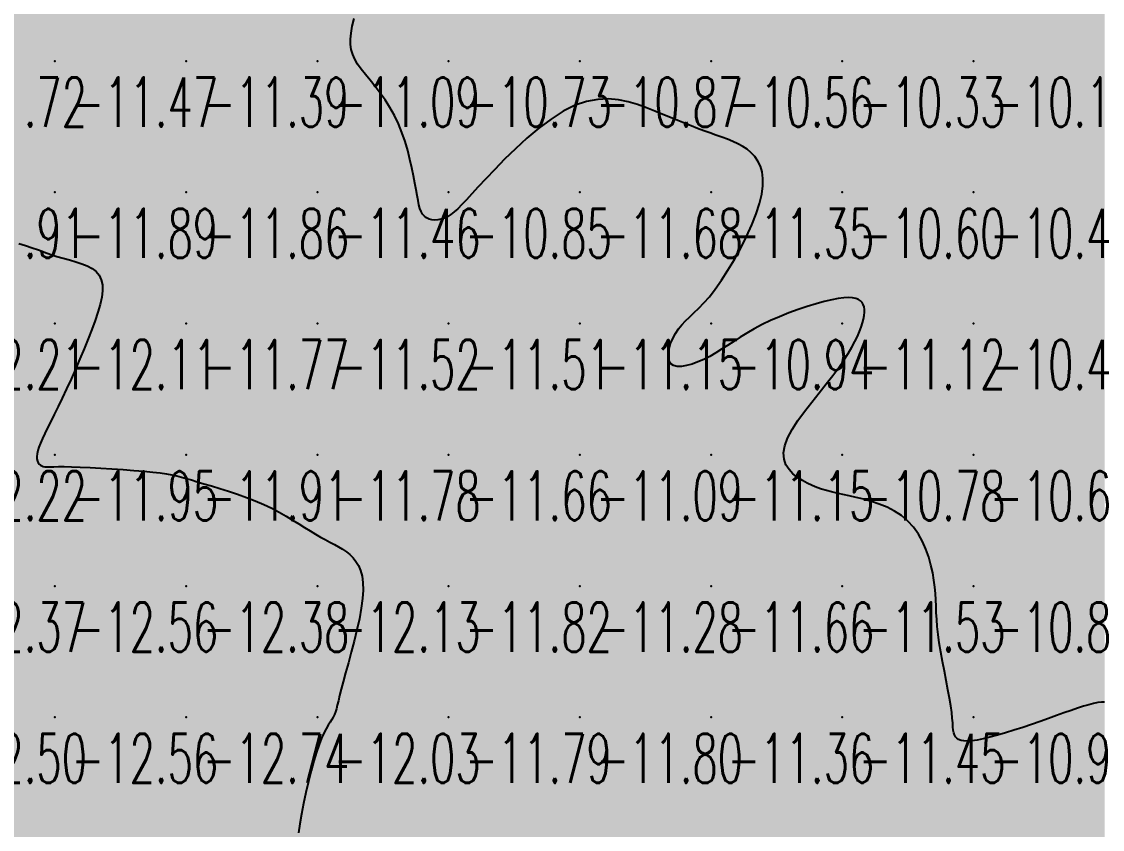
# Model space of a CAD drawing. Header units: millimetres. Extents: x 88261 to 90953, y 390274 to 392322.
# Drawn here: x 90037.7 to 90120.1, y 390488.7 to 390550.2 of the extents above; entities that cross this region are included whole.
import ezdxf
from ezdxf.enums import TextEntityAlignment as Align

# ---------------------------------------------------------------- set-up
doc = ezdxf.new("R2010")
doc.units = ezdxf.units.MM
doc.header["$LTSCALE"] = 25
for name, color, linetype in [('CN_03_00', 7, 'Continuous'), ('COTEAlt', 7, 'Continuous'), ('TN_COLORIAGE', 7, 'Continuous')]:
    doc.layers.add(name, color=color, linetype=linetype)
doc.styles.add('Simplex 1.0', font='Simplex.shx', dxfattribs={"width": 0.99, "height": 2.5})
doc.styles.get("Standard").update_dxf_attribs({"font": 'times.ttf'})

# ---------------------------------------------------------------- blocks, each defined once
blk = doc.blocks.new('COTE')
at = {"color": 0}
blk.add_point((0, 0), dxfattribs=at)
at = {"layer": 'COTEAlt'}
blk.add_attdef('ALT', text='', height=3.75, dxfattribs=at).set_placement((1.25, -1.25), align=Align.TOP_LEFT)

msp = doc.modelspace()

# ---------------------------------------------------------------- linework, layer by layer
at = {"layer": 'CN_03_00', "flags": 128}
for points, elevation in [([(90120.218, 390498.393), (90119.991, 390498.393), (90119.721, 390498.362), (90119.403, 390498.297), (90119.038, 390498.201), (90118.628, 390498.077), (90118.174, 390497.928), (90117.678, 390497.757), (90117.143, 390497.568), (90116.571, 390497.364), (90115.963, 390497.148), (90115.323, 390496.924), (90114.663, 390496.697), (90113.994, 390496.473), (90113.33, 390496.258), (90112.683, 390496.056), (90112.067, 390495.875), (90111.493, 390495.718), (90110.974, 390495.593), (90110.52, 390495.504), (90110.13, 390495.45), (90109.798, 390495.428), (90109.521, 390495.438), (90109.294, 390495.477), (90109.112, 390495.544), (90108.971, 390495.636), (90108.866, 390495.753), (90108.792, 390495.892), (90108.742, 390496.061), (90108.709, 390496.267), (90108.684, 390496.518), (90108.66, 390496.82), (90108.629, 390497.182), (90108.583, 390497.612), (90108.515, 390498.115), (90108.42, 390498.697), (90108.302, 390499.342), (90108.17, 390500.034), (90108.03, 390500.754), (90107.89, 390501.484), (90107.759, 390502.207), (90107.642, 390502.903), (90107.549, 390503.556), (90107.483, 390504.153), (90107.44, 390504.7), (90107.413, 390505.212), (90107.392, 390505.7), (90107.372, 390506.178), (90107.344, 390506.659), (90107.3, 390507.156), (90107.233, 390507.682), (90107.135, 390508.244), (90107.003, 390508.834), (90106.832, 390509.438), (90106.619, 390510.043), (90106.358, 390510.635), (90106.046, 390511.2), (90105.679, 390511.725), (90105.253, 390512.195), (90104.766, 390512.602), (90104.231, 390512.947), (90103.661, 390513.239), (90103.069, 390513.483), (90102.471, 390513.686), (90101.88, 390513.855), (90101.31, 390513.997), (90100.776, 390514.118), (90100.288, 390514.225), (90099.841, 390514.324), (90099.427, 390514.42), (90099.039, 390514.52), (90098.668, 390514.629), (90098.307, 390514.753), (90097.947, 390514.897), (90097.58, 390515.068), (90097.204, 390515.271), (90096.833, 390515.509), (90096.489, 390515.788), (90096.19, 390516.11), (90095.957, 390516.48), (90095.811, 390516.902), (90095.771, 390517.38), (90095.858, 390517.917), (90096.084, 390518.514), (90096.431, 390519.161), (90096.871, 390519.843), (90097.377, 390520.547), (90097.924, 390521.257), (90098.484, 390521.961), (90099.031, 390522.643), (90099.538, 390523.291), (90099.984, 390523.892), (90100.368, 390524.446), (90100.696, 390524.958), (90100.974, 390525.429), (90101.206, 390525.864), (90101.398, 390526.264), (90101.556, 390526.634), (90101.684, 390526.976), (90101.787, 390527.292), (90101.864, 390527.585), (90101.916, 390527.853), (90101.942, 390528.097), (90101.939, 390528.318), (90101.908, 390528.516), (90101.848, 390528.691), (90101.758, 390528.844), (90101.636, 390528.974), (90101.477, 390529.08), (90101.276, 390529.158), (90101.027, 390529.207), (90100.725, 390529.224), (90100.364, 390529.206), (90099.939, 390529.151), (90099.444, 390529.057), (90098.877, 390528.921), (90098.25, 390528.748), (90097.58, 390528.542), (90096.883, 390528.306), (90096.174, 390528.045), (90095.469, 390527.763), (90094.784, 390527.466), (90094.136, 390527.156), (90093.535, 390526.838), (90092.98, 390526.516), (90092.461, 390526.195), (90091.971, 390525.878), (90091.503, 390525.571), (90091.049, 390525.276), (90090.601, 390524.998), (90090.152, 390524.742), (90089.697, 390524.511), (90089.244, 390524.313), (90088.803, 390524.153), (90088.387, 390524.039), (90088.006, 390523.977), (90087.67, 390523.974), (90087.392, 390524.037), (90087.182, 390524.171), (90087.048, 390524.381), (90086.986, 390524.656), (90086.989, 390524.979), (90087.052, 390525.338), (90087.167, 390525.717), (90087.327, 390526.1), (90087.525, 390526.475), (90087.756, 390526.826), (90088.013, 390527.143), (90088.296, 390527.44), (90088.605, 390527.736), (90088.941, 390528.05), (90089.305, 390528.4), (90089.697, 390528.806), (90090.118, 390529.285), (90090.568, 390529.858), (90091.045, 390530.534), (90091.537, 390531.299), (90092.028, 390532.127), (90092.504, 390532.995), (90092.948, 390533.878), (90093.345, 390534.753), (90093.68, 390535.596), (90093.938, 390536.382), (90094.107, 390537.092), (90094.191, 390537.728), (90094.197, 390538.294), (90094.132, 390538.795), (90094.004, 390539.236), (90093.82, 390539.624), (90093.587, 390539.963), (90093.313, 390540.258), (90093.004, 390540.515), (90092.665, 390540.74), (90092.298, 390540.939), (90091.906, 390541.119), (90091.494, 390541.284), (90091.065, 390541.442), (90090.62, 390541.598), (90090.165, 390541.759), (90089.701, 390541.93), (90089.226, 390542.111), (90088.736, 390542.303), (90088.229, 390542.506), (90087.702, 390542.72), (90087.15, 390542.945), (90086.572, 390543.18), (90085.963, 390543.426), (90085.321, 390543.68), (90084.646, 390543.922), (90083.937, 390544.129), (90083.194, 390544.281), (90082.418, 390544.353), (90081.608, 390544.324), (90080.764, 390544.171), (90079.887, 390543.873), (90078.978, 390543.414), (90078.052, 390542.821), (90077.126, 390542.125), (90076.217, 390541.36), (90075.342, 390540.559), (90074.517, 390539.755), (90073.759, 390538.982), (90073.087, 390538.273), (90072.51, 390537.653), (90072.021, 390537.123), (90071.607, 390536.675), (90071.254, 390536.3), (90070.948, 390535.992), (90070.675, 390535.742), (90070.424, 390535.544), (90070.179, 390535.389), (90069.931, 390535.271), (90069.681, 390535.188), (90069.433, 390535.14), (90069.194, 390535.128), (90068.966, 390535.149), (90068.755, 390535.205), (90068.565, 390535.295), (90068.401, 390535.417), (90068.266, 390535.574), (90068.156, 390535.768), (90068.065, 390536.002), (90067.986, 390536.282), (90067.914, 390536.61), (90067.843, 390536.991), (90067.766, 390537.428), (90067.678, 390537.926), (90067.573, 390538.485), (90067.448, 390539.096), (90067.3, 390539.744), (90067.127, 390540.418), (90066.925, 390541.104), (90066.691, 390541.789), (90066.424, 390542.459), (90066.119, 390543.102), (90065.778, 390543.707), (90065.409, 390544.274), (90065.025, 390544.806), (90064.639, 390545.304), (90064.262, 390545.772), (90063.907, 390546.211), (90063.587, 390546.624), (90063.313, 390547.014), (90063.096, 390547.384), (90062.935, 390547.746), (90062.829, 390548.113), (90062.776, 390548.497), (90062.772, 390548.913), (90062.816, 390549.372), (90062.906, 390549.888), (90063.039, 390550.474)], -11), ([(90037.485, 390533.349), (90038.009, 390533.187), (90038.507, 390533.018), (90038.987, 390532.846), (90039.457, 390532.676), (90039.924, 390532.512), (90040.398, 390532.36), (90040.882, 390532.22), (90041.367, 390532.086), (90041.842, 390531.95), (90042.294, 390531.802), (90042.711, 390531.634), (90043.08, 390531.437), (90043.389, 390531.201), (90043.626, 390530.918), (90043.781, 390530.58), (90043.859, 390530.188), (90043.866, 390529.743), (90043.807, 390529.247), (90043.691, 390528.702), (90043.524, 390528.109), (90043.311, 390527.47), (90043.061, 390526.787), (90042.779, 390526.064), (90042.472, 390525.311), (90042.147, 390524.542), (90041.811, 390523.77), (90041.471, 390523.008), (90041.133, 390522.269), (90040.803, 390521.566), (90040.49, 390520.912), (90040.199, 390520.317), (90039.932, 390519.781), (90039.691, 390519.299), (90039.477, 390518.867), (90039.293, 390518.481), (90039.14, 390518.137), (90039.02, 390517.831), (90038.934, 390517.559), (90038.884, 390517.318), (90038.866, 390517.106), (90038.877, 390516.922), (90038.913, 390516.765), (90038.971, 390516.633), (90039.047, 390516.527), (90039.138, 390516.446), (90039.24, 390516.387), (90039.352, 390516.35), (90039.486, 390516.33), (90039.654, 390516.324), (90039.872, 390516.326), (90040.153, 390516.332), (90040.511, 390516.338), (90040.959, 390516.339), (90041.512, 390516.33), (90042.177, 390516.308), (90042.93, 390516.274), (90043.744, 390516.23), (90044.589, 390516.178), (90045.436, 390516.119), (90046.255, 390516.055), (90047.018, 390515.989), (90047.696, 390515.922), (90048.268, 390515.855), (90048.749, 390515.787), (90049.164, 390515.714), (90049.536, 390515.634), (90049.891, 390515.545), (90050.251, 390515.444), (90050.642, 390515.327), (90051.088, 390515.192), (90051.605, 390515.038), (90052.186, 390514.864), (90052.816, 390514.671), (90053.478, 390514.461), (90054.159, 390514.233), (90054.842, 390513.988), (90055.513, 390513.729), (90056.157, 390513.454), (90056.762, 390513.167), (90057.327, 390512.87), (90057.856, 390512.57), (90058.354, 390512.271), (90058.822, 390511.979), (90059.265, 390511.698), (90059.687, 390511.434), (90060.09, 390511.192), (90060.477, 390510.974), (90060.849, 390510.776), (90061.205, 390510.592), (90061.545, 390510.415), (90061.866, 390510.238), (90062.17, 390510.054), (90062.456, 390509.857), (90062.722, 390509.64), (90062.968, 390509.396), (90063.188, 390509.118), (90063.379, 390508.797), (90063.534, 390508.426), (90063.648, 390507.997), (90063.716, 390507.502), (90063.733, 390506.933), (90063.693, 390506.282), (90063.595, 390505.547), (90063.447, 390504.746), (90063.262, 390503.905), (90063.053, 390503.048), (90062.831, 390502.2), (90062.609, 390501.385), (90062.4, 390500.628), (90062.215, 390499.953), (90062.065, 390499.38), (90061.944, 390498.9), (90061.846, 390498.501), (90061.764, 390498.17), (90061.691, 390497.893), (90061.619, 390497.657), (90061.542, 390497.449), (90061.453, 390497.256), (90061.345, 390497.064), (90061.219, 390496.86), (90061.077, 390496.63), (90060.92, 390496.359), (90060.75, 390496.033), (90060.569, 390495.64), (90060.377, 390495.164), (90060.178, 390494.592), (90059.972, 390493.916), (90059.765, 390493.158), (90059.562, 390492.346), (90059.369, 390491.507), (90059.192, 390490.669), (90059.034, 390489.86), (90058.903, 390489.109), (90058.803, 390488.442)], -12)]:
    msp.add_lwpolyline(points, dxfattribs=dict(at, elevation=elevation))
at = {"layer": 'TN_COLORIAGE', "color": 201}
for points in [[(90030.249, 390547.239, -11.686), (90040.249, 390547.239, -11.686), (90040.249, 390557.239, -11.686)], [(90030.249, 390557.239, -11.686), (90030.249, 390547.239, -11.686), (90040.249, 390557.239, -11.686)], [(90040.249, 390557.239, -11.779), (90040.249, 390547.239, -11.779), (90050.249, 390557.239, -11.779)], [(90040.249, 390547.239, -11.779), (90050.249, 390547.239, -11.779), (90050.249, 390557.239, -11.779)], [(90050.249, 390557.239, -11.275), (90050.249, 390547.239, -11.275), (90060.249, 390557.239, -11.275)], [(90050.249, 390547.239, -11.275), (90060.249, 390547.239, -11.275), (90060.249, 390557.239, -11.275)], [(90060.249, 390557.239, -11), (90065.152, 390557.239, -11), (90060.249, 390547.239, -11), (90062.6, 390549.591, -11)], [(90062.6, 390549.591, -11.088), (90062.684, 390547.239, -11.088), (90060.249, 390547.239, -11.088)], [(90030.249, 390547.239, -11.47), (90030.249, 390537.239, -11.47), (90040.249, 390547.239, -11.47)], [(90030.249, 390537.239, -11.47), (90040.249, 390537.239, -11.47), (90040.249, 390547.239, -11.47)], [(90040.249, 390547.239, -11.388), (90040.249, 390537.239, -11.388), (90050.249, 390547.239, -11.388)], [(90040.249, 390537.239, -11.388), (90050.249, 390537.239, -11.388), (90050.249, 390547.239, -11.388)], [(90050.249, 390547.239, -11.088), (90050.249, 390537.239, -11.088), (90060.249, 390547.239, -11.088)], [(90050.249, 390537.239, -11.088), (90060.249, 390537.239, -11.088), (90060.249, 390547.239, -11.088)], [(90060.249, 390537.239, -11), (90066.543, 390543.533, -11), (90060.249, 390547.239, -11), (90062.684, 390547.239, -11)], [(90072.005, 390537.239, -11.683), (90080.249, 390545.671, -11.683), (90080.249, 390537.239, -11.683)], [(90086.32, 390543.311, -11.683), (90080.249, 390545.671, -11.683), (90080.249, 390537.239, -11.683)], [(90066.543, 390543.533, -11.464), (90067.863, 390537.239, -11.464), (90060.249, 390537.239, -11.464)], [(90080.249, 390537.239, -11), (90086.32, 390543.311, -11), (90090.249, 390537.239, -11), (90090.249, 390541.644, -11)], [(90093.676, 390540.666, -11.348), (90090.249, 390541.644, -11.348), (90090.249, 390537.239, -11.348)], [(90093.676, 390540.666, -11.348), (90094.926, 390537.239, -11.348), (90090.249, 390537.239, -11.348)], [(90030.249, 390534.194, -11.892), (90036.863, 390533.854, -11.892), (90030.249, 390537.239, -11.892), (90040.249, 390537.239, -11.892)], [(90040.249, 390532.196, -11.892), (90036.863, 390533.854, -11.892), (90040.249, 390537.239, -11.892)], [(90040.249, 390532.196, -11.858), (90044.527, 390531.518, -11.858), (90040.249, 390537.239, -11.858), (90050.249, 390537.239, -11.858)], [(90044.527, 390531.518, -11.768), (90043.397, 390527.239, -11.768), (90050.249, 390537.239, -11.768), (90050.249, 390527.239, -11.768)], [(90050.249, 390537.239, -11.464), (90050.249, 390527.239, -11.464), (90060.249, 390537.239, -11.464)], [(90050.249, 390527.239, -11.464), (90060.249, 390527.239, -11.464), (90060.249, 390537.239, -11.464)], [(90060.249, 390527.239, -11), (90068.074, 390535.065, -11), (90060.249, 390537.239, -11), (90067.863, 390537.239, -11)], [(90080.249, 390537.239, -11), (90072.005, 390537.239, -11), (90070.249, 390527.239, -11), (90070.249, 390535.007, -11)], [(90070.249, 390527.239, -11.683), (90080.249, 390527.239, -11.683), (90080.249, 390537.239, -11.683)], [(90080.249, 390537.239, -11.348), (90080.249, 390527.239, -11.348), (90090.249, 390537.239, -11.348)], [(90090.249, 390537.239, -11), (90090.249, 390528.667, -11), (90080.249, 390527.239, -11), (90087.487, 390527.239, -11)], [(90094.926, 390537.239, -11.348), (90090.249, 390528.667, -11.348), (90090.249, 390537.239, -11.348)], [(90060.249, 390527.239, -11), (90068.074, 390535.065, -11), (90070.249, 390527.239, -11), (90070.249, 390535.007, -11)], [(90100.249, 390529.505, -11.116), (90093.579, 390527.239, -11.116), (90100.249, 390527.239, -11.116)], [(90102.089, 390529.08, -11.116), (90100.249, 390529.505, -11.116), (90100.249, 390527.239, -11.116)], [(90101.941, 390527.239, -11.116), (90102.089, 390529.08, -11.116), (90100.249, 390527.239, -11.116)], [(90040.249, 390520.248, -11.768), (90043.397, 390527.239, -11.768), (90040.249, 390517.239, -11.768), (90050.249, 390527.239, -11.768)], [(90040.249, 390517.239, -11.768), (90050.249, 390517.239, -11.768), (90050.249, 390527.239, -11.768)], [(90050.249, 390517.239, -11.523), (90060.249, 390517.239, -11.523), (90060.249, 390527.239, -11.523)], [(90050.249, 390527.239, -11.523), (90050.249, 390517.239, -11.523), (90060.249, 390527.239, -11.523)], [(90060.249, 390527.239, -11.506), (90060.249, 390517.239, -11.506), (90070.249, 390527.239, -11.506)], [(90060.249, 390517.239, -11.506), (90070.249, 390517.239, -11.506), (90070.249, 390527.239, -11.506)], [(90070.249, 390517.239, -11.152), (90080.249, 390517.239, -11.152), (90080.249, 390527.239, -11.152)], [(90070.249, 390527.239, -11.152), (90070.249, 390517.239, -11.152), (90080.249, 390527.239, -11.152)], [(90080.249, 390527.239, -11), (90087.487, 390527.239, -11), (90080.249, 390517.239, -11), (90086.339, 390523.329, -11)], [(90090.249, 390517.239, -11), (90090.249, 390524.47, -11), (90100.249, 390527.239, -11), (90093.579, 390527.239, -11)], [(90090.249, 390517.239, -11), (90094.291, 390517.239, -11), (90100.249, 390527.239, -11), (90100.249, 390523.816, -11)], [(90101.941, 390527.239, -11.116), (90100.249, 390523.816, -11.116), (90100.249, 390527.239, -11.116)], [(90090.249, 390517.239, -11), (90090.249, 390524.47, -11), (90080.249, 390517.239, -11), (90086.339, 390523.329, -11)], [(90040.249, 390520.248, -11.954), (90038.549, 390517.239, -11.954), (90040.249, 390517.239, -11.954)], [(90038.549, 390517.239, -11.954), (90039.16, 390516.151, -11.954), (90040.249, 390517.239, -11.954)], [(90039.16, 390516.151, -11.954), (90040.249, 390516.48, -11.954), (90040.249, 390517.239, -11.954)], [(90040.249, 390516.48, -11.915), (90048.92, 390515.91, -11.915), (90040.249, 390517.239, -11.915), (90050.249, 390517.239, -11.915)], [(90050.249, 390515.41, -11.915), (90048.92, 390515.91, -11.915), (90050.249, 390517.239, -11.915)], [(90050.249, 390515.41, -11.782), (90056.611, 390513.602, -11.782), (90050.249, 390517.239, -11.782), (90060.249, 390517.239, -11.782)], [(90060.249, 390510.906, -11.782), (90056.611, 390513.602, -11.782), (90060.249, 390517.239, -11.782)], [(90060.249, 390510.906, -11.656), (90062.933, 390509.923, -11.656), (90060.249, 390517.239, -11.656), (90070.249, 390517.239, -11.656)], [(90064.352, 390507.239, -11.656), (90062.933, 390509.923, -11.656), (90070.249, 390507.239, -11.656), (90070.249, 390517.239, -11.656)], [(90070.249, 390517.239, -11.09), (90070.249, 390507.239, -11.09), (90080.249, 390517.239, -11.09)], [(90070.249, 390507.239, -11.09), (90080.249, 390507.239, -11.09), (90080.249, 390517.239, -11.09)], [(90080.249, 390507.239, -11.151), (90090.249, 390507.239, -11.151), (90090.249, 390517.239, -11.151)], [(90080.249, 390517.239, -11.151), (90080.249, 390507.239, -11.151), (90090.249, 390517.239, -11.151)], [(90090.249, 390507.239, -11), (90097.735, 390514.726, -11), (90090.249, 390517.239, -11), (90094.291, 390517.239, -11)], [(90090.249, 390507.239, -11), (90097.735, 390514.726, -11), (90100.249, 390507.239, -11), (90100.249, 390514.266, -11)], [(90105.926, 390512.917, -11.527), (90100.249, 390514.266, -11.527), (90100.249, 390507.239, -11.527)], [(90105.926, 390512.917, -11.527), (90107.561, 390507.239, -11.527), (90100.249, 390507.239, -11.527)], [(90061.82, 390498.81, -11.794), (90061.662, 390497.239, -11.794), (90070.249, 390507.239, -11.794), (90070.249, 390497.239, -11.794)], [(90061.82, 390498.81, -11.819), (90064.352, 390507.239, -11.819), (90070.249, 390507.239, -11.819)], [(90070.249, 390497.239, -11.275), (90080.249, 390497.239, -11.275), (90080.249, 390507.239, -11.275)], [(90070.249, 390507.239, -11.275), (90070.249, 390497.239, -11.275), (90080.249, 390507.239, -11.275)], [(90080.249, 390507.239, -11.664), (90080.249, 390497.239, -11.664), (90090.249, 390507.239, -11.664)], [(90080.249, 390497.239, -11.664), (90090.249, 390497.239, -11.664), (90090.249, 390507.239, -11.664)], [(90090.249, 390497.239, -11.527), (90100.249, 390497.239, -11.527), (90100.249, 390507.239, -11.527)], [(90090.249, 390507.239, -11.527), (90090.249, 390497.239, -11.527), (90100.249, 390507.239, -11.527)], [(90100.249, 390507.239, -11), (90107.561, 390507.239, -11), (90100.249, 390497.239, -11), (90107.224, 390504.215, -11)], [(90107.224, 390504.215, -11.446), (90108.835, 390497.239, -11.446), (90100.249, 390497.239, -11.446)], [(90120.249, 390498.732, -11.048), (90116.319, 390497.239, -11.048), (90120.249, 390497.239, -11.048)], [(90060.249, 390487.239, -11.794), (90070.249, 390487.239, -11.794), (90070.249, 390497.239, -11.794)], [(90060.249, 390495.768, -11.794), (90061.662, 390497.239, -11.794), (90060.249, 390487.239, -11.794), (90070.249, 390497.239, -11.794)], [(90070.249, 390487.239, -11.801), (90080.249, 390487.239, -11.801), (90080.249, 390497.239, -11.801)], [(90070.249, 390497.239, -11.801), (90070.249, 390487.239, -11.801), (90080.249, 390497.239, -11.801)], [(90080.249, 390497.239, -11.365), (90080.249, 390487.239, -11.365), (90090.249, 390497.239, -11.365)], [(90080.249, 390487.239, -11.365), (90090.249, 390487.239, -11.365), (90090.249, 390497.239, -11.365)], [(90090.249, 390497.239, -11.446), (90090.249, 390487.239, -11.446), (90100.249, 390497.239, -11.446)], [(90090.249, 390487.239, -11.446), (90100.249, 390487.239, -11.446), (90100.249, 390497.239, -11.446)], [(90100.249, 390497.239, -11), (90108.835, 390497.239, -11), (90100.249, 390487.239, -11), (90108.528, 390495.519, -11)], [(90110.249, 390487.239, -11), (90110.249, 390495.201, -11), (90120.249, 390497.239, -11), (90116.319, 390497.239, -11)], [(90110.249, 390487.239, -11.048), (90120.249, 390487.239, -11.048), (90120.249, 390497.239, -11.048)], [(90060.249, 390495.768, -11.804), (90058.409, 390487.239, -11.804), (90060.249, 390487.239, -11.804)], [(90100.249, 390487.239, -11), (90108.528, 390495.519, -11), (90110.249, 390487.239, -11), (90110.249, 390495.201, -11)]]:
    msp.add_solid(points, dxfattribs=at)
at = {"layer": 'TN_COLORIAGE', "color": 191}
for points in [[(90062.6, 390549.591, -10.714), (90065.152, 390557.239, -10.714), (90070.249, 390557.239, -10.714)], [(90062.684, 390547.239, -10.714), (90062.6, 390549.591, -10.714), (90070.249, 390547.239, -10.714), (90070.249, 390557.239, -10.714)], [(90070.249, 390557.239, -10.636), (90070.249, 390547.239, -10.636), (90080.249, 390557.239, -10.636)], [(90070.249, 390547.239, -10.636), (90080.249, 390547.239, -10.636), (90080.249, 390557.239, -10.636)], [(90080.249, 390557.239, -10.799), (90080.249, 390547.239, -10.799), (90090.249, 390557.239, -10.799)], [(90080.249, 390547.239, -10.799), (90090.249, 390547.239, -10.799), (90090.249, 390557.239, -10.799)], [(90090.249, 390557.239, -10.279), (90090.249, 390547.239, -10.279), (90100.249, 390557.239, -10.279)], [(90090.249, 390547.239, -10.279), (90100.249, 390547.239, -10.279), (90100.249, 390557.239, -10.279)], [(90100.249, 390557.239, -10.383), (90100.249, 390547.239, -10.383), (90110.249, 390557.239, -10.383)], [(90100.249, 390547.239, -10.383), (90110.249, 390547.239, -10.383), (90110.249, 390557.239, -10.383)], [(90110.249, 390557.239, -10), (90118.658, 390557.239, -10), (90110.249, 390547.239, -10), (90117.448, 390554.439, -10)], [(90110.249, 390547.239, -10), (90117.448, 390554.439, -10), (90120.249, 390547.239, -10), (90120.249, 390551.193, -10)], [(90062.684, 390547.239, -10.727), (90066.543, 390543.533, -10.727), (90070.249, 390547.239, -10.727)], [(90067.863, 390537.239, -10.727), (90066.543, 390543.533, -10.727), (90070.249, 390537.239, -10.727), (90070.249, 390547.239, -10.727)], [(90070.249, 390547.239, -10.873), (90070.249, 390537.239, -10.873), (90080.249, 390547.239, -10.873)], [(90080.249, 390545.671, -10.855), (90072.005, 390537.239, -10.855), (90080.249, 390547.239, -10.855), (90070.249, 390537.239, -10.855)], [(90080.249, 390545.671, -10.558), (90086.32, 390543.311, -10.558), (90080.249, 390547.239, -10.558), (90090.249, 390547.239, -10.558)], [(90090.249, 390541.644, -10.558), (90086.32, 390543.311, -10.558), (90090.249, 390547.239, -10.558)], [(90090.249, 390541.644, -10.333), (90093.676, 390540.666, -10.333), (90090.249, 390547.239, -10.333), (90100.249, 390547.239, -10.333)], [(90094.926, 390537.239, -10.333), (90093.676, 390540.666, -10.333), (90100.249, 390537.239, -10.333), (90100.249, 390547.239, -10.333)], [(90100.249, 390547.239, -10.186), (90100.249, 390537.239, -10.186), (90110.249, 390547.239, -10.186)], [(90100.249, 390537.239, -10.186), (90110.249, 390537.239, -10.186), (90110.249, 390547.239, -10.186)], [(90110.249, 390547.239, -10.047), (90110.249, 390537.239, -10.047), (90120.249, 390547.239, -10.047)], [(90110.249, 390537.239, -10.047), (90120.249, 390537.239, -10.047), (90120.249, 390547.239, -10.047)], [(90067.863, 390537.239, -10.855), (90068.074, 390535.065, -10.855), (90070.249, 390537.239, -10.855)], [(90070.249, 390535.007, -10.855), (90068.074, 390535.065, -10.855), (90070.249, 390537.239, -10.855)], [(90070.249, 390535.007, -10.855), (90072.005, 390537.239, -10.855), (90070.249, 390537.239, -10.855)], [(90090.249, 390528.667, -10.604), (90094.926, 390537.239, -10.604), (90090.249, 390527.239, -10.604), (90100.249, 390537.239, -10.604)], [(90093.579, 390527.239, -10.604), (90100.249, 390529.505, -10.604), (90090.249, 390527.239, -10.604), (90100.249, 390537.239, -10.604)], [(90100.249, 390529.505, -10.486), (90102.089, 390529.08, -10.486), (90100.249, 390537.239, -10.486), (90110.249, 390537.239, -10.486)], [(90102.089, 390529.08, -10.431), (90101.941, 390527.239, -10.431), (90110.249, 390537.239, -10.431), (90110.249, 390527.239, -10.431)], [(90110.249, 390537.239, -10.773), (90110.249, 390527.239, -10.773), (90120.249, 390537.239, -10.773)], [(90110.249, 390527.239, -10.773), (90120.249, 390527.239, -10.773), (90120.249, 390537.239, -10.773)], [(90087.487, 390527.239, -10.942), (90090.249, 390528.667, -10.942), (90090.249, 390527.239, -10.942)], [(90086.339, 390523.329, -10.942), (90087.487, 390527.239, -10.942), (90090.249, 390527.239, -10.942)], [(90086.339, 390523.329, -10.942), (90090.249, 390524.47, -10.942), (90090.249, 390527.239, -10.942)], [(90093.579, 390527.239, -10.942), (90090.249, 390524.47, -10.942), (90090.249, 390527.239, -10.942)], [(90100.249, 390523.816, -10.431), (90101.941, 390527.239, -10.431), (90100.249, 390517.239, -10.431), (90110.249, 390527.239, -10.431)], [(90100.249, 390517.239, -10.431), (90110.249, 390517.239, -10.431), (90110.249, 390527.239, -10.431)], [(90110.249, 390527.239, -10.265), (90110.249, 390517.239, -10.265), (90120.249, 390527.239, -10.265)], [(90110.249, 390517.239, -10.265), (90120.249, 390517.239, -10.265), (90120.249, 390527.239, -10.265)], [(90100.249, 390523.816, -10.777), (90094.291, 390517.239, -10.777), (90100.249, 390517.239, -10.777)], [(90094.291, 390517.239, -10.777), (90097.735, 390514.726, -10.777), (90100.249, 390517.239, -10.777)], [(90100.249, 390514.266, -10.777), (90097.735, 390514.726, -10.777), (90100.249, 390517.239, -10.777)], [(90100.249, 390514.266, -10.599), (90105.926, 390512.917, -10.599), (90100.249, 390517.239, -10.599), (90110.249, 390517.239, -10.599)], [(90107.561, 390507.239, -10.599), (90105.926, 390512.917, -10.599), (90110.249, 390507.239, -10.599), (90110.249, 390517.239, -10.599)], [(90110.249, 390517.239, -10.3), (90110.249, 390507.239, -10.3), (90120.249, 390517.239, -10.3)], [(90110.249, 390507.239, -10.3), (90120.249, 390507.239, -10.3), (90120.249, 390517.239, -10.3)], [(90107.224, 390504.215, -10.806), (90107.561, 390507.239, -10.806), (90110.249, 390507.239, -10.806)], [(90108.835, 390497.239, -10.806), (90107.224, 390504.215, -10.806), (90110.249, 390497.239, -10.806), (90110.249, 390507.239, -10.806)], [(90110.249, 390507.239, -10.729), (90110.249, 390497.239, -10.729), (90120.249, 390507.239, -10.729)], [(90116.319, 390497.239, -10.729), (90120.249, 390498.732, -10.729), (90110.249, 390497.239, -10.729), (90120.249, 390507.239, -10.729)], [(90108.528, 390495.519, -10.926), (90108.835, 390497.239, -10.926), (90110.249, 390497.239, -10.926)], [(90110.249, 390495.201, -10.926), (90108.528, 390495.519, -10.926), (90110.249, 390497.239, -10.926)], [(90116.319, 390497.239, -10.926), (90110.249, 390495.201, -10.926), (90110.249, 390497.239, -10.926)]]:
    msp.add_solid(points, dxfattribs=at)
at = {"layer": 'TN_COLORIAGE', "color": 211}
for points in [[(90030.249, 390527.239, -12), (90036.863, 390533.854, -12), (90040.249, 390527.239, -12), (90040.249, 390532.196, -12)], [(90044.527, 390531.518, -12.106), (90040.249, 390532.196, -12.106), (90040.249, 390527.239, -12.106)], [(90043.397, 390527.239, -12.106), (90044.527, 390531.518, -12.106), (90040.249, 390527.239, -12.106)], [(90030.249, 390517.239, -12), (90038.549, 390517.239, -12), (90040.249, 390527.239, -12), (90040.249, 390520.248, -12)], [(90030.249, 390527.239, -12.106), (90030.249, 390517.239, -12.106), (90040.249, 390527.239, -12.106)], [(90043.397, 390527.239, -12.106), (90040.249, 390520.248, -12.106), (90040.249, 390527.239, -12.106)], [(90030.249, 390507.239, -12), (90039.16, 390516.151, -12), (90030.249, 390517.239, -12), (90038.549, 390517.239, -12)], [(90040.249, 390507.239, -12), (90040.249, 390516.48, -12), (90030.249, 390507.239, -12), (90039.16, 390516.151, -12)], [(90048.92, 390515.91, -12.557), (90040.249, 390516.48, -12.557), (90040.249, 390507.239, -12.557)], [(90040.249, 390507.239, -12), (90048.92, 390515.91, -12), (90050.249, 390507.239, -12), (90050.249, 390515.41, -12)], [(90056.611, 390513.602, -12.381), (90050.249, 390515.41, -12.381), (90050.249, 390507.239, -12.381)], [(90050.249, 390507.239, -12), (90056.611, 390513.602, -12), (90060.249, 390507.239, -12), (90060.249, 390510.906, -12)], [(90062.933, 390509.923, -12.126), (90060.249, 390510.906, -12.126), (90060.249, 390507.239, -12.126)], [(90062.933, 390509.923, -12.126), (90064.352, 390507.239, -12.126), (90060.249, 390507.239, -12.126)], [(90030.249, 390507.239, -12.557), (90030.249, 390497.239, -12.557), (90040.249, 390507.239, -12.557)], [(90030.249, 390497.239, -12.557), (90040.249, 390497.239, -12.557), (90040.249, 390507.239, -12.557)], [(90040.249, 390497.239, -12.381), (90050.249, 390497.239, -12.381), (90050.249, 390507.239, -12.381)], [(90040.249, 390507.239, -12.381), (90040.249, 390497.239, -12.381), (90050.249, 390507.239, -12.381)], [(90050.249, 390507.239, -12.126), (90050.249, 390497.239, -12.126), (90060.249, 390507.239, -12.126)], [(90050.249, 390497.239, -12.126), (90060.249, 390497.239, -12.126), (90060.249, 390507.239, -12.126)], [(90060.249, 390507.239, -12), (90064.352, 390507.239, -12), (90060.249, 390497.239, -12), (90061.82, 390498.81, -12)], [(90061.662, 390497.239, -12.034), (90061.82, 390498.81, -12.034), (90060.249, 390497.239, -12.034)], [(90030.249, 390497.239, -12.558), (90030.249, 390487.239, -12.558), (90040.249, 390497.239, -12.558)], [(90030.249, 390487.239, -12.558), (90040.249, 390487.239, -12.558), (90040.249, 390497.239, -12.558)], [(90040.249, 390487.239, -12.744), (90050.249, 390487.239, -12.744), (90050.249, 390497.239, -12.744)], [(90040.249, 390497.239, -12.744), (90040.249, 390487.239, -12.744), (90050.249, 390497.239, -12.744)], [(90050.249, 390497.239, -12.034), (90050.249, 390487.239, -12.034), (90060.249, 390497.239, -12.034)], [(90050.249, 390487.239, -12), (90058.409, 390487.239, -12), (90060.249, 390497.239, -12), (90060.249, 390495.768, -12)], [(90061.662, 390497.239, -12.034), (90060.249, 390495.768, -12.034), (90060.249, 390497.239, -12.034)]]:
    msp.add_solid(points, dxfattribs=at)

# ---------------------------------------------------------------- block references
at = {"layer": 'COTEAlt'}
ref = msp.add_blockref('COTE', (90030.249, 390547.239), dxfattribs=at)
ref.add_attrib('ALT', '-11.72', dxfattribs={"height": 3.75, "style": 'Simplex 1.0', "width": 0.6}).set_placement((90031.499, 390545.989), align=Align.TOP_LEFT)
ref = msp.add_blockref('COTE', (90040.249, 390547.239), dxfattribs=at)
ref.add_attrib('ALT', '-11.47', dxfattribs={"height": 3.75, "style": 'Simplex 1.0', "width": 0.6}).set_placement((90041.499, 390545.989), align=Align.TOP_LEFT)
ref = msp.add_blockref('COTE', (90050.249, 390547.239), dxfattribs=at)
ref.add_attrib('ALT', '-11.39', dxfattribs={"height": 3.75, "style": 'Simplex 1.0', "width": 0.6}).set_placement((90051.499, 390545.989), align=Align.TOP_LEFT)
ref = msp.add_blockref('COTE', (90060.249, 390547.239), dxfattribs=at)
ref.add_attrib('ALT', '-11.09', dxfattribs={"height": 3.75, "style": 'Simplex 1.0', "width": 0.6}).set_placement((90061.499, 390545.989), align=Align.TOP_LEFT)
ref = msp.add_blockref('COTE', (90070.249, 390547.239), dxfattribs=at)
ref.add_attrib('ALT', '-10.73', dxfattribs={"height": 3.75, "style": 'Simplex 1.0', "width": 0.6}).set_placement((90071.499, 390545.989), align=Align.TOP_LEFT)
ref = msp.add_blockref('COTE', (90080.249, 390547.239), dxfattribs=at)
ref.add_attrib('ALT', '-10.87', dxfattribs={"height": 3.75, "style": 'Simplex 1.0', "width": 0.6}).set_placement((90081.499, 390545.989), align=Align.TOP_LEFT)
ref = msp.add_blockref('COTE', (90090.249, 390547.239), dxfattribs=at)
ref.add_attrib('ALT', '-10.56', dxfattribs={"height": 3.75, "style": 'Simplex 1.0', "width": 0.6}).set_placement((90091.499, 390545.989), align=Align.TOP_LEFT)
ref = msp.add_blockref('COTE', (90100.249, 390547.239), dxfattribs=at)
ref.add_attrib('ALT', '-10.33', dxfattribs={"height": 3.75, "style": 'Simplex 1.0', "width": 0.6}).set_placement((90101.499, 390545.989), align=Align.TOP_LEFT)
ref = msp.add_blockref('COTE', (90110.249, 390547.239), dxfattribs=at)
ref.add_attrib('ALT', '-10.19', dxfattribs={"height": 3.75, "style": 'Simplex 1.0', "width": 0.6}).set_placement((90111.499, 390545.989), align=Align.TOP_LEFT)
ref = msp.add_blockref('COTE', (90030.249, 390537.239), dxfattribs=at)
ref.add_attrib('ALT', '-11.91', dxfattribs={"height": 3.75, "style": 'Simplex 1.0', "width": 0.6}).set_placement((90031.499, 390535.989), align=Align.TOP_LEFT)
ref = msp.add_blockref('COTE', (90040.249, 390537.239), dxfattribs=at)
ref.add_attrib('ALT', '-11.89', dxfattribs={"height": 3.75, "style": 'Simplex 1.0', "width": 0.6}).set_placement((90041.499, 390535.989), align=Align.TOP_LEFT)
ref = msp.add_blockref('COTE', (90050.249, 390537.239), dxfattribs=at)
ref.add_attrib('ALT', '-11.86', dxfattribs={"height": 3.75, "style": 'Simplex 1.0', "width": 0.6}).set_placement((90051.499, 390535.989), align=Align.TOP_LEFT)
ref = msp.add_blockref('COTE', (90060.249, 390537.239), dxfattribs=at)
ref.add_attrib('ALT', '-11.46', dxfattribs={"height": 3.75, "style": 'Simplex 1.0', "width": 0.6}).set_placement((90061.499, 390535.989), align=Align.TOP_LEFT)
ref = msp.add_blockref('COTE', (90070.249, 390537.239), dxfattribs=at)
ref.add_attrib('ALT', '-10.85', dxfattribs={"height": 3.75, "style": 'Simplex 1.0', "width": 0.6}).set_placement((90071.499, 390535.989), align=Align.TOP_LEFT)
ref = msp.add_blockref('COTE', (90080.249, 390537.239), dxfattribs=at)
ref.add_attrib('ALT', '-11.68', dxfattribs={"height": 3.75, "style": 'Simplex 1.0', "width": 0.6}).set_placement((90081.499, 390535.989), align=Align.TOP_LEFT)
ref = msp.add_blockref('COTE', (90090.249, 390537.239), dxfattribs=at)
ref.add_attrib('ALT', '-11.35', dxfattribs={"height": 3.75, "style": 'Simplex 1.0', "width": 0.6}).set_placement((90091.499, 390535.989), align=Align.TOP_LEFT)
ref = msp.add_blockref('COTE', (90100.249, 390537.239), dxfattribs=at)
ref.add_attrib('ALT', '-10.60', dxfattribs={"height": 3.75, "style": 'Simplex 1.0', "width": 0.6}).set_placement((90101.499, 390535.989), align=Align.TOP_LEFT)
ref = msp.add_blockref('COTE', (90110.249, 390537.239), dxfattribs=at)
ref.add_attrib('ALT', '-10.49', dxfattribs={"height": 3.75, "style": 'Simplex 1.0', "width": 0.6}).set_placement((90111.499, 390535.989), align=Align.TOP_LEFT)
ref = msp.add_blockref('COTE', (90030.249, 390527.239), dxfattribs=at)
ref.add_attrib('ALT', '-12.21', dxfattribs={"height": 3.75, "style": 'Simplex 1.0', "width": 0.6}).set_placement((90031.499, 390525.989), align=Align.TOP_LEFT)
ref = msp.add_blockref('COTE', (90040.249, 390527.239), dxfattribs=at)
ref.add_attrib('ALT', '-12.11', dxfattribs={"height": 3.75, "style": 'Simplex 1.0', "width": 0.6}).set_placement((90041.499, 390525.989), align=Align.TOP_LEFT)
ref = msp.add_blockref('COTE', (90050.249, 390527.239), dxfattribs=at)
ref.add_attrib('ALT', '-11.77', dxfattribs={"height": 3.75, "style": 'Simplex 1.0', "width": 0.6}).set_placement((90051.499, 390525.989), align=Align.TOP_LEFT)
ref = msp.add_blockref('COTE', (90060.249, 390527.239), dxfattribs=at)
ref.add_attrib('ALT', '-11.52', dxfattribs={"height": 3.75, "style": 'Simplex 1.0', "width": 0.6}).set_placement((90061.499, 390525.989), align=Align.TOP_LEFT)
ref = msp.add_blockref('COTE', (90070.249, 390527.239), dxfattribs=at)
ref.add_attrib('ALT', '-11.51', dxfattribs={"height": 3.75, "style": 'Simplex 1.0', "width": 0.6}).set_placement((90071.499, 390525.989), align=Align.TOP_LEFT)
ref = msp.add_blockref('COTE', (90080.249, 390527.239), dxfattribs=at)
ref.add_attrib('ALT', '-11.15', dxfattribs={"height": 3.75, "style": 'Simplex 1.0', "width": 0.6}).set_placement((90081.499, 390525.989), align=Align.TOP_LEFT)
ref = msp.add_blockref('COTE', (90090.249, 390527.239), dxfattribs=at)
ref.add_attrib('ALT', '-10.94', dxfattribs={"height": 3.75, "style": 'Simplex 1.0', "width": 0.6}).set_placement((90091.499, 390525.989), align=Align.TOP_LEFT)
ref = msp.add_blockref('COTE', (90100.249, 390527.239), dxfattribs=at)
ref.add_attrib('ALT', '-11.12', dxfattribs={"height": 3.75, "style": 'Simplex 1.0', "width": 0.6}).set_placement((90101.499, 390525.989), align=Align.TOP_LEFT)
ref = msp.add_blockref('COTE', (90110.249, 390527.239), dxfattribs=at)
ref.add_attrib('ALT', '-10.43', dxfattribs={"height": 3.75, "style": 'Simplex 1.0', "width": 0.6}).set_placement((90111.499, 390525.989), align=Align.TOP_LEFT)
ref = msp.add_blockref('COTE', (90030.249, 390517.239), dxfattribs=at)
ref.add_attrib('ALT', '-12.22', dxfattribs={"height": 3.75, "style": 'Simplex 1.0', "width": 0.6}).set_placement((90031.499, 390515.989), align=Align.TOP_LEFT)
ref = msp.add_blockref('COTE', (90040.249, 390517.239), dxfattribs=at)
ref.add_attrib('ALT', '-11.95', dxfattribs={"height": 3.75, "style": 'Simplex 1.0', "width": 0.6}).set_placement((90041.499, 390515.989), align=Align.TOP_LEFT)
ref = msp.add_blockref('COTE', (90050.249, 390517.239), dxfattribs=at)
ref.add_attrib('ALT', '-11.91', dxfattribs={"height": 3.75, "style": 'Simplex 1.0', "width": 0.6}).set_placement((90051.499, 390515.989), align=Align.TOP_LEFT)
ref = msp.add_blockref('COTE', (90060.249, 390517.239), dxfattribs=at)
ref.add_attrib('ALT', '-11.78', dxfattribs={"height": 3.75, "style": 'Simplex 1.0', "width": 0.6}).set_placement((90061.499, 390515.989), align=Align.TOP_LEFT)
ref = msp.add_blockref('COTE', (90070.249, 390517.239), dxfattribs=at)
ref.add_attrib('ALT', '-11.66', dxfattribs={"height": 3.75, "style": 'Simplex 1.0', "width": 0.6}).set_placement((90071.499, 390515.989), align=Align.TOP_LEFT)
ref = msp.add_blockref('COTE', (90080.249, 390517.239), dxfattribs=at)
ref.add_attrib('ALT', '-11.09', dxfattribs={"height": 3.75, "style": 'Simplex 1.0', "width": 0.6}).set_placement((90081.499, 390515.989), align=Align.TOP_LEFT)
ref = msp.add_blockref('COTE', (90090.249, 390517.239), dxfattribs=at)
ref.add_attrib('ALT', '-11.15', dxfattribs={"height": 3.75, "style": 'Simplex 1.0', "width": 0.6}).set_placement((90091.499, 390515.989), align=Align.TOP_LEFT)
ref = msp.add_blockref('COTE', (90100.249, 390517.239), dxfattribs=at)
ref.add_attrib('ALT', '-10.78', dxfattribs={"height": 3.75, "style": 'Simplex 1.0', "width": 0.6}).set_placement((90101.499, 390515.989), align=Align.TOP_LEFT)
ref = msp.add_blockref('COTE', (90110.249, 390517.239), dxfattribs=at)
ref.add_attrib('ALT', '-10.60', dxfattribs={"height": 3.75, "style": 'Simplex 1.0', "width": 0.6}).set_placement((90111.499, 390515.989), align=Align.TOP_LEFT)
ref = msp.add_blockref('COTE', (90030.249, 390507.239), dxfattribs=at)
ref.add_attrib('ALT', '-12.37', dxfattribs={"height": 3.75, "style": 'Simplex 1.0', "width": 0.6}).set_placement((90031.499, 390505.989), align=Align.TOP_LEFT)
ref = msp.add_blockref('COTE', (90040.249, 390507.239), dxfattribs=at)
ref.add_attrib('ALT', '-12.56', dxfattribs={"height": 3.75, "style": 'Simplex 1.0', "width": 0.6}).set_placement((90041.499, 390505.989), align=Align.TOP_LEFT)
ref = msp.add_blockref('COTE', (90050.249, 390507.239), dxfattribs=at)
ref.add_attrib('ALT', '-12.38', dxfattribs={"height": 3.75, "style": 'Simplex 1.0', "width": 0.6}).set_placement((90051.499, 390505.989), align=Align.TOP_LEFT)
ref = msp.add_blockref('COTE', (90060.249, 390507.239), dxfattribs=at)
ref.add_attrib('ALT', '-12.13', dxfattribs={"height": 3.75, "style": 'Simplex 1.0', "width": 0.6}).set_placement((90061.499, 390505.989), align=Align.TOP_LEFT)
ref = msp.add_blockref('COTE', (90070.249, 390507.239), dxfattribs=at)
ref.add_attrib('ALT', '-11.82', dxfattribs={"height": 3.75, "style": 'Simplex 1.0', "width": 0.6}).set_placement((90071.499, 390505.989), align=Align.TOP_LEFT)
ref = msp.add_blockref('COTE', (90080.249, 390507.239), dxfattribs=at)
ref.add_attrib('ALT', '-11.28', dxfattribs={"height": 3.75, "style": 'Simplex 1.0', "width": 0.6}).set_placement((90081.499, 390505.989), align=Align.TOP_LEFT)
ref = msp.add_blockref('COTE', (90090.249, 390507.239), dxfattribs=at)
ref.add_attrib('ALT', '-11.66', dxfattribs={"height": 3.75, "style": 'Simplex 1.0', "width": 0.6}).set_placement((90091.499, 390505.989), align=Align.TOP_LEFT)
ref = msp.add_blockref('COTE', (90100.249, 390507.239), dxfattribs=at)
ref.add_attrib('ALT', '-11.53', dxfattribs={"height": 3.75, "style": 'Simplex 1.0', "width": 0.6}).set_placement((90101.499, 390505.989), align=Align.TOP_LEFT)
ref = msp.add_blockref('COTE', (90110.249, 390507.239), dxfattribs=at)
ref.add_attrib('ALT', '-10.81', dxfattribs={"height": 3.75, "style": 'Simplex 1.0', "width": 0.6}).set_placement((90111.499, 390505.989), align=Align.TOP_LEFT)
ref = msp.add_blockref('COTE', (90030.249, 390497.239), dxfattribs=at)
ref.add_attrib('ALT', '-12.50', dxfattribs={"height": 3.75, "style": 'Simplex 1.0', "width": 0.6}).set_placement((90031.499, 390495.989), align=Align.TOP_LEFT)
ref = msp.add_blockref('COTE', (90040.249, 390497.239), dxfattribs=at)
ref.add_attrib('ALT', '-12.56', dxfattribs={"height": 3.75, "style": 'Simplex 1.0', "width": 0.6}).set_placement((90041.499, 390495.989), align=Align.TOP_LEFT)
ref = msp.add_blockref('COTE', (90050.249, 390497.239), dxfattribs=at)
ref.add_attrib('ALT', '-12.74', dxfattribs={"height": 3.75, "style": 'Simplex 1.0', "width": 0.6}).set_placement((90051.499, 390495.989), align=Align.TOP_LEFT)
ref = msp.add_blockref('COTE', (90060.249, 390497.239), dxfattribs=at)
ref.add_attrib('ALT', '-12.03', dxfattribs={"height": 3.75, "style": 'Simplex 1.0', "width": 0.6}).set_placement((90061.499, 390495.989), align=Align.TOP_LEFT)
ref = msp.add_blockref('COTE', (90070.249, 390497.239), dxfattribs=at)
ref.add_attrib('ALT', '-11.79', dxfattribs={"height": 3.75, "style": 'Simplex 1.0', "width": 0.6}).set_placement((90071.499, 390495.989), align=Align.TOP_LEFT)
ref = msp.add_blockref('COTE', (90080.249, 390497.239), dxfattribs=at)
ref.add_attrib('ALT', '-11.80', dxfattribs={"height": 3.75, "style": 'Simplex 1.0', "width": 0.6}).set_placement((90081.499, 390495.989), align=Align.TOP_LEFT)
ref = msp.add_blockref('COTE', (90090.249, 390497.239), dxfattribs=at)
ref.add_attrib('ALT', '-11.36', dxfattribs={"height": 3.75, "style": 'Simplex 1.0', "width": 0.6}).set_placement((90091.499, 390495.989), align=Align.TOP_LEFT)
ref = msp.add_blockref('COTE', (90100.249, 390497.239), dxfattribs=at)
ref.add_attrib('ALT', '-11.45', dxfattribs={"height": 3.75, "style": 'Simplex 1.0', "width": 0.6}).set_placement((90101.499, 390495.989), align=Align.TOP_LEFT)
ref = msp.add_blockref('COTE', (90110.249, 390497.239), dxfattribs=at)
ref.add_attrib('ALT', '-10.93', dxfattribs={"height": 3.75, "style": 'Simplex 1.0', "width": 0.6}).set_placement((90111.499, 390495.989), align=Align.TOP_LEFT)

doc.saveas('drawing.dxf')
